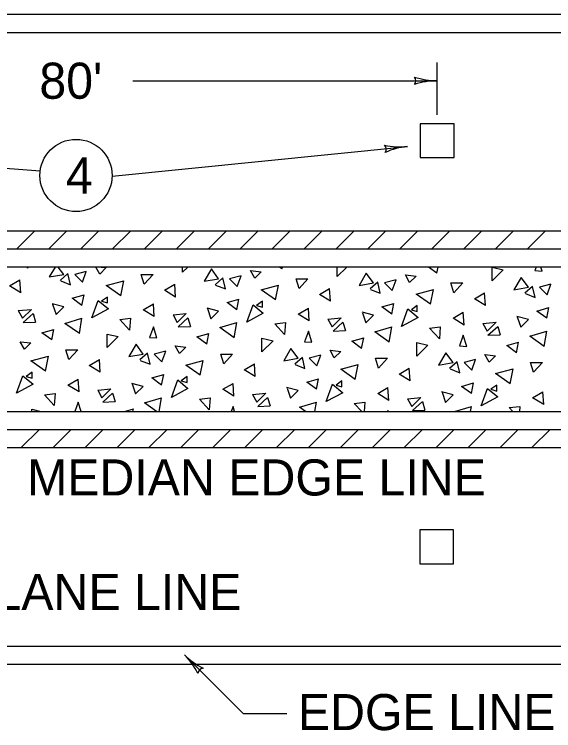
# Model space of a CAD drawing. Extents: x 1000 to 1036.3, y 1000 to 1022.
# Drawn here: x 1030.036 to 1033.023, y 1011.131 to 1015.1 of the extents above; entities that cross this region are included whole.
import ezdxf

# ---------------------------------------------------------------- set-up
doc = ezdxf.new("R2010")
doc.units = 0
doc.layers.add('Level 1', color=7, linetype='Continuous')

msp = doc.modelspace()

# ---------------------------------------------------------------- linework, layer by layer
at = {"layer": 'Level 1'}
for p, q in [((1032.3777, 1014.5438), (1032.3777, 1014.8322)), ((1030.6922, 1014.7322), (1032.3777, 1014.7322)), ((1030.0499, 1013.8), (1030.1499, 1013.9)), ((1030.2267, 1013.8), (1030.3267, 1013.9)), ((1030.4035, 1013.8), (1030.5035, 1013.9)), ((1030.5803, 1013.8), (1030.6803, 1013.9)), ((1030.757, 1013.8), (1030.857, 1013.9)), ((1030.9338, 1013.8), (1031.0338, 1013.9)), ((1031.1106, 1013.8), (1031.2106, 1013.9)), ((1031.2873, 1013.8), (1031.3873, 1013.9)), ((1031.4642, 1013.8), (1031.5642, 1013.9)), ((1031.6409, 1013.8), (1031.7409, 1013.9)), ((1031.8177, 1013.8), (1031.9177, 1013.9)), ((1031.9945, 1013.8), (1032.0945, 1013.9)), ((1032.1713, 1013.8), (1032.2713, 1013.9)), ((1032.348, 1013.8), (1032.448, 1013.9)), ((1032.5248, 1013.8), (1032.6248, 1013.9)), ((1032.7016, 1013.8), (1032.8016, 1013.9)), ((1032.8783, 1013.8), (1032.9783, 1013.9)), ((1034.875, 1013.7), (1007.625, 1013.7)), ((1034.875, 1013.7), (1007.625, 1013.7)), ((1030.1089, 1013.6943), (1030.1147, 1013.7)), ((1030.2615, 1013.7), (1030.2292, 1013.6448)), ((1030.3093, 1013.6589), (1030.2788, 1013.7)), ((1030.9669, 1013.6707), (1030.9963, 1013.7)), ((1031.5184, 1013.6895), (1031.5205, 1013.7)), ((1031.8248, 1013.6471), (1031.8777, 1013.7)), ((1032.3764, 1013.6659), (1032.3832, 1013.7)), ((1032.9257, 1013.7), (1032.9185, 1013.6801)), ((1032.9586, 1013.6778), (1032.9518, 1013.7)), ((1030.2292, 1013.6448), (1030.3093, 1013.6589)), ((1030.3328, 1013.6636), (1030.2904, 1013.6259)), ((1030.347, 1013.6023), (1030.3328, 1013.6636)), ((1030.4342, 1013.6754), (1030.3706, 1013.6589)), ((1030.3706, 1013.6589), (1030.413, 1013.6164)), ((1030.413, 1013.6164), (1030.4342, 1013.6754)), ((1030.5096, 1013.6613), (1030.545, 1013.6966)), ((1030.7548, 1013.6047), (1030.8043, 1013.6589)), ((1031.1272, 1013.6895), (1031.0871, 1013.6212)), ((1031.1673, 1013.6353), (1031.1272, 1013.6895)), ((1031.3676, 1013.6377), (1031.4029, 1013.673)), ((1031.9851, 1013.6659), (1031.9451, 1013.5976)), ((1032.0252, 1013.6118), (1031.9851, 1013.6659)), ((1032.6828, 1013.6235), (1032.7441, 1013.6848)), ((1032.9185, 1013.6801), (1032.9586, 1013.6778)), ((1030.0713, 1013.5575), (1030.0665, 1013.6283)), ((1030.2928, 1013.6235), (1030.347, 1013.6023)), ((1030.6251, 1013.541), (1030.6416, 1013.6235)), ((1031.0871, 1013.6212), (1031.1673, 1013.6353)), ((1031.1908, 1013.64), (1031.1484, 1013.6023)), ((1031.2049, 1013.5788), (1031.1908, 1013.64)), ((1031.2922, 1013.6518), (1031.2285, 1013.6353)), ((1031.2285, 1013.6353), (1031.2709, 1013.5929)), ((1031.2709, 1013.5929), (1031.2922, 1013.6518)), ((1031.6128, 1013.5811), (1031.6622, 1013.6353)), ((1032.1501, 1013.6283), (1032.0865, 1013.6118)), ((1032.1289, 1013.5693), (1032.1501, 1013.6283)), ((1032.2255, 1013.6141), (1032.2609, 1013.6494)), ((1032.8431, 1013.6424), (1032.803, 1013.574)), ((1032.8832, 1013.5882), (1032.8431, 1013.6424)), ((1030.9292, 1013.5339), (1030.9245, 1013.6047)), ((1031.1508, 1013.5999), (1031.2049, 1013.5788)), ((1031.4831, 1013.5174), (1031.4996, 1013.5999)), ((1031.7872, 1013.5104), (1031.7824, 1013.5811)), ((1031.9451, 1013.5976), (1032.0252, 1013.6118)), ((1032.0488, 1013.6164), (1032.0063, 1013.5788)), ((1032.0629, 1013.5552), (1032.0488, 1013.6164)), ((1032.0865, 1013.6118), (1032.1289, 1013.5693)), ((1032.4707, 1013.5575), (1032.5202, 1013.6118)), ((1032.803, 1013.574), (1032.8832, 1013.5882)), ((1032.9068, 1013.5929), (1032.8643, 1013.5552)), ((1032.9208, 1013.5316), (1032.9068, 1013.5929)), ((1033.0081, 1013.6047), (1032.9444, 1013.5882)), ((1032.9444, 1013.5882), (1032.9868, 1013.5458)), ((1032.9868, 1013.5458), (1033.0081, 1013.6047)), ((1030.4107, 1013.4868), (1030.4224, 1013.5458)), ((1032.0087, 1013.5764), (1032.0629, 1013.5552)), ((1032.341, 1013.4939), (1032.3575, 1013.5764)), ((1032.6451, 1013.4868), (1032.6403, 1013.5575)), ((1032.8667, 1013.5528), (1032.9208, 1013.5316)), ((1030.4648, 1013.4185), (1030.5002, 1013.5151)), ((1030.5002, 1013.5151), (1030.5568, 1013.468)), ((1030.5521, 1013.5339), (1030.5191, 1013.5104)), ((1030.5191, 1013.5104), (1030.5521, 1013.501)), ((1030.5521, 1013.501), (1030.5521, 1013.5339)), ((1031.2686, 1013.4633), (1031.2803, 1013.5222)), ((1031.41, 1013.5104), (1031.377, 1013.4868)), ((1031.41, 1013.4774), (1031.41, 1013.5104)), ((1032.1265, 1013.4397), (1032.1383, 1013.4986)), ((1030.0571, 1013.4585), (1030.1302, 1013.4656)), ((1030.0807, 1013.4161), (1030.1302, 1013.4656)), ((1030.3093, 1013.4798), (1030.2457, 1013.4963)), ((1030.248, 1013.4939), (1030.2668, 1013.4373)), ((1030.2668, 1013.4373), (1030.3093, 1013.4798)), ((1030.5568, 1013.468), (1030.4648, 1013.4185)), ((1030.8113, 1013.4255), (1030.8066, 1013.4963)), ((1031.1673, 1013.4562), (1031.1036, 1013.4727)), ((1031.1059, 1013.4703), (1031.1248, 1013.4138)), ((1031.3228, 1013.3949), (1031.3582, 1013.4915)), ((1031.3582, 1013.4915), (1031.4148, 1013.4444)), ((1031.377, 1013.4868), (1031.41, 1013.4774)), ((1031.6693, 1013.402), (1031.6646, 1013.4727)), ((1032.1808, 1013.3713), (1032.2161, 1013.468)), ((1032.2161, 1013.468), (1032.2727, 1013.4208)), ((1032.268, 1013.4868), (1032.235, 1013.4633)), ((1032.235, 1013.4633), (1032.268, 1013.4538)), ((1032.268, 1013.4538), (1032.268, 1013.4868)), ((1032.9845, 1013.4161), (1032.9963, 1013.475)), ((1030.0571, 1013.4585), (1030.0807, 1013.4161)), ((1030.0853, 1013.3925), (1030.1396, 1013.442)), ((1030.1396, 1013.442), (1030.1538, 1013.3949)), ((1030.915, 1013.435), (1030.9881, 1013.442)), ((1030.915, 1013.435), (1030.9386, 1013.3925)), ((1030.9386, 1013.3925), (1030.9881, 1013.442)), ((1031.1248, 1013.4138), (1031.1673, 1013.4562)), ((1031.4148, 1013.4444), (1031.3228, 1013.3949)), ((1032.0252, 1013.4326), (1031.9616, 1013.4491)), ((1031.9639, 1013.4468), (1031.9828, 1013.3902)), ((1031.9828, 1013.3902), (1032.0252, 1013.4326)), ((1032.2727, 1013.4208), (1032.1808, 1013.3713)), ((1032.5273, 1013.3784), (1032.5225, 1013.4491)), ((1032.8832, 1013.409), (1032.8195, 1013.4255)), ((1032.8218, 1013.4232), (1032.8408, 1013.3666)), ((1030.0853, 1013.3925), (1030.1538, 1013.3949)), ((1030.3965, 1013.3313), (1030.4107, 1013.4161)), ((1030.6204, 1013.409), (1030.6793, 1013.4161)), ((1030.6746, 1013.3501), (1030.6204, 1013.409)), ((1030.6793, 1013.4161), (1030.6746, 1013.3501)), ((1030.9433, 1013.369), (1030.9975, 1013.4185)), ((1030.9975, 1013.4185), (1031.0117, 1013.3713)), ((1031.2544, 1013.3077), (1031.2686, 1013.3925)), ((1031.4783, 1013.3855), (1031.5373, 1013.3925)), ((1031.5326, 1013.3265), (1031.4783, 1013.3855)), ((1031.5373, 1013.3925), (1031.5326, 1013.3265)), ((1031.773, 1013.4114), (1031.8461, 1013.4185)), ((1031.773, 1013.4114), (1031.7966, 1013.369)), ((1031.7966, 1013.369), (1031.8461, 1013.4185)), ((1031.8013, 1013.3454), (1031.8555, 1013.3949)), ((1031.8555, 1013.3949), (1031.8696, 1013.3478)), ((1032.6309, 1013.3878), (1032.704, 1013.3949)), ((1032.6309, 1013.3878), (1032.6545, 1013.3454)), ((1032.6545, 1013.3454), (1032.704, 1013.3949)), ((1032.8408, 1013.3666), (1032.8832, 1013.409)), ((1030.2433, 1013.2959), (1030.2551, 1013.3548)), ((1030.8066, 1013.369), (1030.7854, 1013.31)), ((1030.8255, 1013.3077), (1030.8066, 1013.369)), ((1030.9433, 1013.369), (1031.0117, 1013.3713)), ((1031.6646, 1013.3454), (1031.6433, 1013.2865)), ((1031.6834, 1013.2841), (1031.6646, 1013.3454)), ((1031.8013, 1013.3454), (1031.8696, 1013.3478)), ((1032.1124, 1013.2841), (1032.1265, 1013.369)), ((1032.3363, 1013.3619), (1032.3953, 1013.369)), ((1032.3905, 1013.303), (1032.3363, 1013.3619)), ((1032.3953, 1013.369), (1032.3905, 1013.303)), ((1032.6593, 1013.3218), (1032.7134, 1013.3713)), ((1032.7134, 1013.3713), (1032.7276, 1013.3242)), ((1032.9703, 1013.2606), (1032.9845, 1013.3454)), ((1030.5497, 1013.2535), (1030.611, 1013.3148)), ((1030.7854, 1013.31), (1030.8255, 1013.3077)), ((1031.1013, 1013.2723), (1031.113, 1013.3313)), ((1031.9592, 1013.2488), (1031.971, 1013.3077)), ((1032.5225, 1013.3218), (1032.5013, 1013.2629)), ((1032.5414, 1013.2606), (1032.5225, 1013.3218)), ((1032.6593, 1013.3218), (1032.7276, 1013.3242)), ((1030.0924, 1013.2441), (1030.1278, 1013.2794)), ((1030.71, 1013.2723), (1030.6699, 1013.204)), ((1030.75, 1013.2181), (1030.71, 1013.2723)), ((1031.4077, 1013.2299), (1031.4689, 1013.2912)), ((1031.6433, 1013.2865), (1031.6834, 1013.2841)), ((1032.2656, 1013.2063), (1032.3269, 1013.2676)), ((1032.5013, 1013.2629), (1032.5414, 1013.2606)), ((1032.8172, 1013.2252), (1032.8289, 1013.2841)), ((1030.3376, 1013.1875), (1030.3871, 1013.2417)), ((1030.7736, 1013.2228), (1030.7312, 1013.1851)), ((1030.7878, 1013.1616), (1030.7736, 1013.2228)), ((1030.875, 1013.2346), (1030.8113, 1013.2181)), ((1030.8538, 1013.1757), (1030.875, 1013.2346)), ((1030.9504, 1013.2205), (1030.9858, 1013.2558)), ((1031.5679, 1013.2488), (1031.5278, 1013.1804)), ((1031.608, 1013.1946), (1031.5679, 1013.2488)), ((1031.8083, 1013.1969), (1031.8437, 1013.2323)), ((1032.4259, 1013.2252), (1032.3858, 1013.1568)), ((1032.4659, 1013.171), (1032.4259, 1013.2252)), ((1030.2079, 1013.1238), (1030.2244, 1013.2063)), ((1030.512, 1013.1168), (1030.5073, 1013.1875)), ((1030.6699, 1013.204), (1030.75, 1013.2181)), ((1030.7335, 1013.1828), (1030.7878, 1013.1616)), ((1030.8113, 1013.2181), (1030.8538, 1013.1757)), ((1031.0659, 1013.1003), (1031.0824, 1013.1828)), ((1031.1955, 1013.1639), (1031.245, 1013.2181)), ((1031.5278, 1013.1804), (1031.608, 1013.1946)), ((1031.6316, 1013.1993), (1031.5892, 1013.1616)), ((1031.6457, 1013.138), (1031.6316, 1013.1993)), ((1031.7329, 1013.2111), (1031.6693, 1013.1946)), ((1031.6693, 1013.1946), (1031.7117, 1013.1521)), ((1031.7117, 1013.1521), (1031.7329, 1013.2111)), ((1032.0535, 1013.1403), (1032.103, 1013.1946)), ((1032.5908, 1013.1875), (1032.5273, 1013.171)), ((1032.5697, 1013.1286), (1032.5908, 1013.1875)), ((1032.6663, 1013.1733), (1032.7017, 1013.2087)), ((1031.3699, 1013.0932), (1031.3653, 1013.1639)), ((1031.5915, 1013.1592), (1031.6457, 1013.138)), ((1031.9238, 1013.0767), (1031.9403, 1013.1592)), ((1032.3858, 1013.1568), (1032.4659, 1013.171)), ((1032.4895, 1013.1757), (1032.4471, 1013.138)), ((1032.5037, 1013.1144), (1032.4895, 1013.1757)), ((1032.5273, 1013.171), (1032.5697, 1013.1286)), ((1032.9114, 1013.1168), (1032.9609, 1013.171)), ((1030.1348, 1013.1168), (1030.1018, 1013.0932)), ((1030.1348, 1013.0838), (1030.1348, 1013.1168)), ((1030.8514, 1013.0461), (1030.8632, 1013.105)), ((1032.2279, 1013.0696), (1032.2232, 1013.1403)), ((1032.4494, 1013.1356), (1032.5037, 1013.1144)), ((1032.7818, 1013.0531), (1032.7983, 1013.1356)), ((1030.0477, 1013.0013), (1030.083, 1013.0979)), ((1030.083, 1013.0979), (1030.1396, 1013.0508)), ((1030.1018, 1013.0932), (1030.1348, 1013.0838)), ((1030.3942, 1013.0083), (1030.3894, 1013.0791)), ((1030.9056, 1012.9777), (1030.9409, 1013.0743)), ((1030.9409, 1013.0743), (1030.9975, 1013.0272)), ((1030.9928, 1013.0932), (1030.9598, 1013.0696)), ((1030.9598, 1013.0696), (1030.9928, 1013.0602)), ((1030.9928, 1013.0602), (1030.9928, 1013.0932)), ((1031.7093, 1013.0225), (1031.7212, 1013.0814)), ((1031.8508, 1013.0696), (1031.8178, 1013.0461)), ((1031.8508, 1013.0367), (1031.8508, 1013.0696)), ((1030.1396, 1013.0508), (1030.0477, 1013.0013)), ((1030.4978, 1013.0178), (1030.5709, 1013.0248)), ((1030.5214, 1012.9753), (1030.5709, 1013.0248)), ((1030.75, 1013.039), (1030.6864, 1013.0555)), ((1030.6888, 1013.0531), (1030.7076, 1012.9966)), ((1030.7076, 1012.9966), (1030.75, 1013.039)), ((1030.9975, 1013.0272), (1030.9056, 1012.9777)), ((1031.2521, 1012.9848), (1031.2473, 1013.0555)), ((1031.608, 1013.0154), (1031.5443, 1013.0319)), ((1031.5468, 1013.0296), (1031.5656, 1012.973)), ((1031.7636, 1012.9542), (1031.7989, 1013.0508)), ((1031.7989, 1013.0508), (1031.8555, 1013.0037)), ((1031.8178, 1013.0461), (1031.8508, 1013.0367)), ((1032.11, 1012.9612), (1032.1053, 1013.0319)), ((1032.5673, 1012.9989), (1032.5791, 1013.0578)), ((1032.6215, 1012.9306), (1032.6568, 1013.0272)), ((1032.6568, 1013.0272), (1032.7134, 1012.9801)), ((1032.7088, 1013.0461), (1032.6758, 1013.0225)), ((1032.6758, 1013.0225), (1032.7088, 1013.0131)), ((1032.7088, 1013.0131), (1032.7088, 1013.0461)), ((1030.2033, 1012.9918), (1030.2622, 1012.9989)), ((1030.2574, 1012.9329), (1030.2033, 1012.9918)), ((1030.2622, 1012.9989), (1030.2574, 1012.9329)), ((1030.4978, 1013.0178), (1030.5214, 1012.9753)), ((1030.5261, 1012.9518), (1030.5803, 1013.0013)), ((1030.5803, 1013.0013), (1030.5945, 1012.9542)), ((1031.3558, 1012.9942), (1031.4288, 1013.0013)), ((1031.3558, 1012.9942), (1031.3793, 1012.9518)), ((1031.3793, 1012.9518), (1031.4288, 1013.0013)), ((1031.5656, 1012.973), (1031.608, 1013.0154)), ((1031.8555, 1013.0037), (1031.7636, 1012.9542)), ((1032.4659, 1012.9918), (1032.4023, 1013.0083)), ((1032.4047, 1013.006), (1032.4235, 1012.9494)), ((1032.4235, 1012.9494), (1032.4659, 1012.9918)), ((1032.968, 1012.9377), (1032.9633, 1013.0083)), ((1030.3894, 1012.9518), (1030.3708, 1012.9)), ((1030.4053, 1012.9), (1030.3894, 1012.9518)), ((1030.5261, 1012.9518), (1030.5945, 1012.9542)), ((1030.8388, 1012.9), (1030.8514, 1012.9753)), ((1031.0612, 1012.9683), (1031.1201, 1012.9753)), ((1031.1154, 1012.9093), (1031.0612, 1012.9683)), ((1031.1201, 1012.9753), (1031.1154, 1012.9093)), ((1031.3841, 1012.9282), (1031.4383, 1012.9777)), ((1031.4383, 1012.9777), (1031.4524, 1012.9306)), ((1031.7007, 1012.9), (1031.7093, 1012.9518)), ((1031.9191, 1012.9447), (1031.9781, 1012.9518)), ((1031.9603, 1012.9), (1031.9191, 1012.9447)), ((1031.9781, 1012.9518), (1031.9743, 1012.9)), ((1032.2138, 1012.9707), (1032.2868, 1012.9777)), ((1032.2138, 1012.9707), (1032.2373, 1012.9282)), ((1032.2373, 1012.9282), (1032.2868, 1012.9777)), ((1032.242, 1012.9047), (1032.2963, 1012.9542)), ((1032.2963, 1012.9542), (1032.3104, 1012.907)), ((1032.7134, 1012.9801), (1032.6215, 1012.9306)), ((1030.693, 1012.9), (1030.6958, 1012.9141)), ((1031.2473, 1012.9282), (1031.2373, 1012.9)), ((1031.256, 1012.9), (1031.2473, 1012.9282)), ((1031.3841, 1012.9282), (1031.4524, 1012.9306)), ((1032.1053, 1012.9047), (1032.1037, 1012.9)), ((1032.1068, 1012.9), (1032.1053, 1012.9047)), ((1032.242, 1012.9047), (1032.3104, 1012.907)), ((1032.5627, 1012.9), (1032.5673, 1012.9282)), ((1032.7771, 1012.9212), (1032.836, 1012.9282)), ((1032.7965, 1012.9), (1032.7771, 1012.9212)), ((1032.836, 1012.9282), (1032.834, 1012.9)), ((1021.125, 1012.9), (1034.875, 1012.9)), ((1030.0746, 1012.7), (1030.1746, 1012.8)), ((1030.2513, 1012.7), (1030.3513, 1012.8)), ((1030.4281, 1012.7), (1030.5281, 1012.8)), ((1030.6049, 1012.7), (1030.7049, 1012.8)), ((1030.7817, 1012.7), (1030.8817, 1012.8)), ((1030.9584, 1012.7), (1031.0584, 1012.8)), ((1031.1353, 1012.7), (1031.2353, 1012.8)), ((1031.312, 1012.7), (1031.412, 1012.8)), ((1031.4888, 1012.7), (1031.5888, 1012.8)), ((1031.6656, 1012.7), (1031.7656, 1012.8)), ((1031.8423, 1012.7), (1031.9423, 1012.8)), ((1032.0191, 1012.7), (1032.1191, 1012.8)), ((1032.1958, 1012.7), (1032.2958, 1012.8)), ((1032.3727, 1012.7), (1032.4727, 1012.8)), ((1032.5494, 1012.7), (1032.6494, 1012.8)), ((1032.7262, 1012.7), (1032.8262, 1012.8)), ((1032.903, 1012.7), (1033.003, 1012.8))]:
    msp.add_line(p, q, dxfattribs=at)
for points in [[(1007.6227, 1014.785), (1021.1238, 1015.1), (1034.875, 1015.1)], [(1007.625, 1014.685), (1021.125, 1015), (1034.875, 1015)], [(1030.179, 1014.2306), (1028.5123, 1014.3576)], [(1030.5777, 1014.2041), (1032.2128, 1014.3675)], [(1007.625, 1013.9), (1034.875, 1013.9)], [(1007.625, 1013.8), (1034.875, 1013.8)], [(1030.1089, 1013.6943), (1030.1089, 1013.7)], [(1030.5096, 1013.6613), (1030.4881, 1013.7)], [(1030.5166, 1013.7), (1030.545, 1013.6966)], [(1030.9669, 1013.6707), (1030.9669, 1013.7)], [(1031.5184, 1013.6895), (1031.5043, 1013.7)], [(1031.8248, 1013.6471), (1031.8248, 1013.7)], [(1032.3764, 1013.6659), (1032.3303, 1013.7)], [(1032.6828, 1013.6235), (1032.6828, 1013.6989), (1032.7441, 1013.6848)], [(1030.7548, 1013.6047), (1030.7383, 1013.6589), (1030.8043, 1013.6589)], [(1031.3676, 1013.6377), (1031.344, 1013.6801), (1031.4029, 1013.673)], [(1030.0713, 1013.5575), (1030.0099, 1013.5953), (1030.0665, 1013.6283)], [(1030.6251, 1013.541), (1030.545, 1013.5976), (1030.6416, 1013.6235)], [(1031.6128, 1013.5811), (1031.5963, 1013.6353), (1031.6622, 1013.6353)], [(1032.2255, 1013.6141), (1032.202, 1013.6565), (1032.2609, 1013.6494)], [(1030.9292, 1013.5339), (1030.8679, 1013.5717), (1030.9245, 1013.6047)], [(1031.4831, 1013.5174), (1031.4029, 1013.574), (1031.4996, 1013.5999)], [(1031.7872, 1013.5104), (1031.7258, 1013.5481), (1031.7824, 1013.5811)], [(1032.4707, 1013.5575), (1032.4542, 1013.6118), (1032.5202, 1013.6118)], [(1030.4107, 1013.4868), (1030.3564, 1013.5269), (1030.4224, 1013.5458)], [(1032.341, 1013.4939), (1032.2609, 1013.5504), (1032.3575, 1013.5764)], [(1032.6451, 1013.4868), (1032.5838, 1013.5245), (1032.6403, 1013.5575)], [(1031.2686, 1013.4633), (1031.2143, 1013.5033), (1031.2803, 1013.5222)], [(1032.1265, 1013.4397), (1032.0723, 1013.4798), (1032.1383, 1013.4986)], [(1030.8113, 1013.4255), (1030.75, 1013.4633), (1030.8066, 1013.4963)], [(1031.6693, 1013.402), (1031.608, 1013.4397), (1031.6646, 1013.4727)], [(1032.9845, 1013.4161), (1032.9303, 1013.4562), (1032.9963, 1013.475)], [(1032.5273, 1013.3784), (1032.4659, 1013.4161), (1032.5225, 1013.4491)], [(1030.3965, 1013.3313), (1030.3163, 1013.3878), (1030.4107, 1013.4161)], [(1031.2544, 1013.3077), (1031.1743, 1013.3643), (1031.2686, 1013.3925)], [(1030.2433, 1013.2959), (1030.1891, 1013.336), (1030.2551, 1013.3548)], [(1032.1124, 1013.2841), (1032.0323, 1013.3407), (1032.1265, 1013.369)], [(1032.9703, 1013.2606), (1032.8903, 1013.3171), (1032.9845, 1013.3454)], [(1030.5497, 1013.2535), (1030.5497, 1013.3289), (1030.611, 1013.3148)], [(1031.1013, 1013.2723), (1031.047, 1013.3124), (1031.113, 1013.3313)], [(1031.4077, 1013.2299), (1031.4077, 1013.3053), (1031.4689, 1013.2912)], [(1031.9592, 1013.2488), (1031.905, 1013.2888), (1031.971, 1013.3077)], [(1030.0924, 1013.2441), (1030.0688, 1013.2865), (1030.1278, 1013.2794)], [(1030.9504, 1013.2205), (1030.9268, 1013.2629), (1030.9858, 1013.2558)], [(1032.2656, 1013.2063), (1032.2656, 1013.2818), (1032.3269, 1013.2676)], [(1032.8172, 1013.2252), (1032.7629, 1013.2653), (1032.8289, 1013.2841)], [(1030.3376, 1013.1875), (1030.3211, 1013.2417), (1030.3871, 1013.2417)], [(1031.8083, 1013.1969), (1031.7848, 1013.2393), (1031.8437, 1013.2323)], [(1030.2079, 1013.1238), (1030.1278, 1013.1804), (1030.2244, 1013.2063)], [(1030.512, 1013.1168), (1030.4507, 1013.1545), (1030.5073, 1013.1875)], [(1031.0659, 1013.1003), (1030.9858, 1013.1568), (1031.0824, 1013.1828)], [(1031.1955, 1013.1639), (1031.179, 1013.2181), (1031.245, 1013.2181)], [(1032.0535, 1013.1403), (1032.037, 1013.1946), (1032.103, 1013.1946)], [(1032.6663, 1013.1733), (1032.6428, 1013.2158), (1032.7017, 1013.2087)], [(1031.3699, 1013.0932), (1031.3087, 1013.1309), (1031.3653, 1013.1639)], [(1031.9238, 1013.0767), (1031.8437, 1013.1333), (1031.9403, 1013.1592)], [(1032.9114, 1013.1168), (1032.8949, 1013.171), (1032.9609, 1013.171)], [(1030.8514, 1013.0461), (1030.7972, 1013.0861), (1030.8632, 1013.105)], [(1032.2279, 1013.0696), (1032.1666, 1013.1073), (1032.2232, 1013.1403)], [(1032.7818, 1013.0531), (1032.7017, 1013.1097), (1032.7983, 1013.1356)], [(1030.3942, 1013.0083), (1030.3328, 1013.0461), (1030.3894, 1013.0791)], [(1031.7093, 1013.0225), (1031.6552, 1013.0626), (1031.7212, 1013.0814)], [(1031.2521, 1012.9848), (1031.1908, 1013.0225), (1031.2473, 1013.0555)], [(1032.11, 1012.9612), (1032.0488, 1012.9989), (1032.1053, 1013.0319)], [(1032.5673, 1012.9989), (1032.5131, 1013.039), (1032.5791, 1013.0578)], [(1032.968, 1012.9377), (1032.9068, 1012.9753), (1032.9633, 1013.0083)], [(1007.6263, 1012.9799), (1021.1243, 1012.8), (1034.875, 1012.8)], [(1030.8238, 1012.9), (1030.7571, 1012.9471), (1030.8514, 1012.9753)], [(1031.6483, 1012.9), (1031.6151, 1012.9235), (1031.7093, 1012.9518)], [(1030.1325, 1012.9), (1030.1325, 1012.9117), (1030.1833, 1012.9)], [(1030.6467, 1012.9), (1030.6958, 1012.9141)], [(1032.4733, 1012.9), (1032.5673, 1012.9282)], [(1007.625, 1012.8799), (1021.1237, 1012.7), (1034.875, 1012.7)], [(1007.6263, 1011.78), (1021.1257, 1011.6), (1034.875, 1011.6)], [(1007.625, 1011.68), (1021.125, 1011.5), (1034.875, 1011.5)], [(1031.546, 1011.2239), (1031.3058, 1011.2239), (1030.9785, 1011.5516)]]:
    msp.add_lwpolyline(points, dxfattribs=at)
for points in [[(1032.2839, 1014.3063), (1032.4714, 1014.3063), (1032.4714, 1014.4938), (1032.2839, 1014.4938)], [(1032.2813, 1012.0563), (1032.4688, 1012.0563), (1032.4688, 1012.2438), (1032.2813, 1012.2438)]]:
    msp.add_lwpolyline(points, close=True, dxfattribs=at)
msp.add_circle((1030.3777, 1014.2073), 0.2, dxfattribs=at)
for centre, radius, start, end in [((1032.2291, 1014.7322), 0.0312, 318.7746, 40.8913), ((1032.3777, 1014.3415), 0.3906, 90, 108.6688), ((1032.3777, 1015.1228), 0.3906, 251.3472, 269.9939), ((1032.3777, 1014.3415), 0.3906, 89.9878, 90), ((1032.0649, 1014.3528), 0.0312, 324.4817, 46.5984), ((1032.1739, 1014.7562), 0.3906, 257.0542, 275.701), ((1032.2516, 1013.9788), 0.3906, 95.7071, 114.3759), ((1032.2516, 1013.9788), 0.3906, 95.6949, 95.7071), ((1031.2549, 1011.8277), 0.3906, 224.9586, 224.9708), ((1031.2549, 1011.8277), 0.3906, 224.9708, 243.6396), ((1030.7021, 1011.2755), 0.3906, 26.318, 44.9647), ((1031.0835, 1011.4465), 0.0312, 93.7454, 175.8621)]:
    msp.add_arc(centre, radius, start, end, dxfattribs=at)

# ---------------------------------------------------------------- texts
for s, p in [("80'", (1030.1745, 1014.6322)), ('4', (1030.321, 1014.1073)), ('MEDIAN EDGE LINE', (1030.1065, 1012.4343)), ('LANE LINE', (1029.9258, 1011.7998)), ('EDGE LINE', (1031.6065, 1011.1343))]:
    msp.add_text(s, height=0.2, dxfattribs=at).set_placement(p)

doc.saveas('drawing.dxf')
